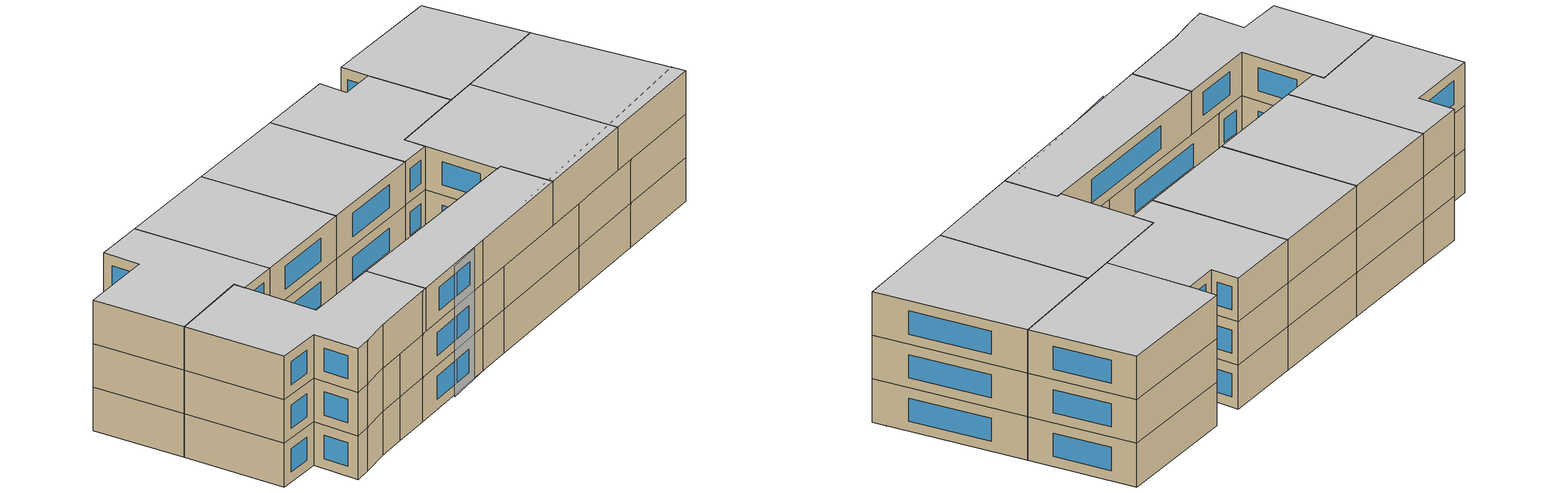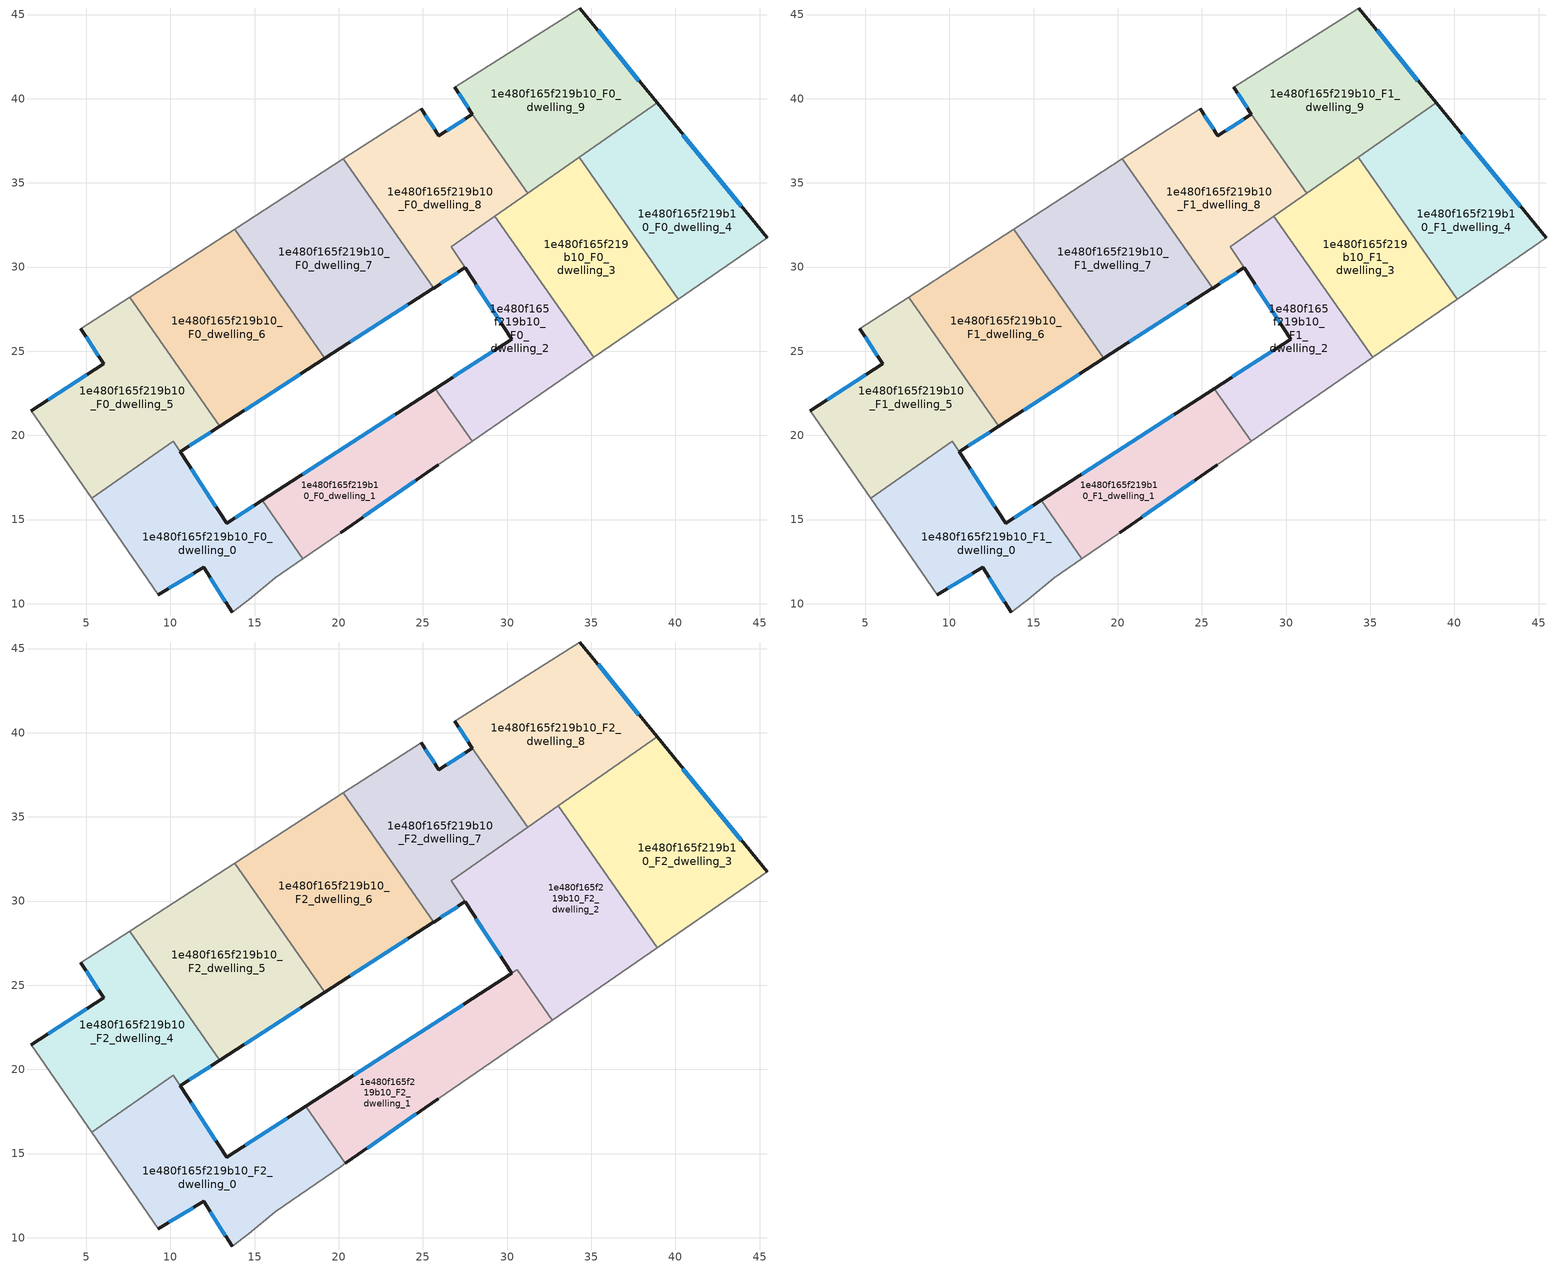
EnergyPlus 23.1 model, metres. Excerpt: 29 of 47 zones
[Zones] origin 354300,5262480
1e480f165f219b10_F0_dwelling_0
 floor ground (EU_floor_Construction): 15.44,16.13 17.86,12.68 16.22,11.56 14.65,10.24 13.66,9.51 11.97,12.15 9.28,10.54 5.33,16.27 10.17,19.65 10.58,19.02 13.34,14.78 z0
 wall outside (EU_wall_Construction): 15.44,16.13 13.34,14.78 10.58,19.02 / 9.28,10.54 11.97,12.15 13.66,9.51 z0:3
 wall to 1e480f165f219b10_F0_dwelling_5 (EU_wall_Construction): 10.58,19.03 10.17,19.65 5.33,16.27 z0:3
 wall to 1e480f165f219b10_F0_dwelling_1 (EU_wall_Construction): 17.86,12.68 15.44,16.13 z0:3
 wall adiabatic (EU_wall_Construction): 13.66,9.51 14.65,10.24 16.22,11.56 17.86,12.68 / 5.33,16.27 9.28,10.54 z0:3
 window (EU_Window_Construction): 12.69,15.77 11.23,18.02 / 14.95,15.82 13.84,15.09 / 12.37,11.53 13.27,10.13 / 9.91,10.92 11.34,11.77 z0.7:2.3
1e480f165f219b10_F0_dwelling_1
 floor ground (EU_floor_Construction): 25.73,22.78 27.92,19.66 25.91,18.27 20.1,14.23 17.86,12.68 15.44,16.13 z0
 wall outside (EU_wall_Construction): 25.73,22.78 15.44,16.13 / 20.1,14.23 25.91,18.27 z0:3
 wall to 1e480f165f219b10_F0_dwelling_2 (EU_wall_Construction): 27.92,19.66 25.73,22.78 z0:3
 wall adiabatic (EU_wall_Construction): 25.91,18.27 27.92,19.66 / 17.86,12.68 20.1,14.23 z0:3
 window (EU_Window_Construction): 23.32,21.22 17.86,17.7 / 21.47,15.18 24.55,17.32 z0.7:2.3
1e480f165f219b10_F0_dwelling_2
 floor ground (EU_floor_Construction): 29.28,33.02 35.15,24.63 27.92,19.66 25.73,22.78 30.26,25.71 26.69,31.21 z0
 wall outside (EU_wall_Construction): 27.5,29.96 30.26,25.71 25.73,22.78 z0:3
 wall to 1e480f165f219b10_F0_dwelling_3 (EU_wall_Construction): 35.15,24.63 29.28,33.02 z0:3
 wall adiabatic (EU_wall_Construction): 27.92,19.66 35.15,24.63 z0:3
 wall to 1e480f165f219b10_F0_dwelling_8 (EU_wall_Construction): 29.28,33.02 26.69,31.21 27.5,29.96 z0:3
 window (EU_Window_Construction): 29.2,25.02 26.8,23.47 / 28.15,28.96 29.61,26.71 z0.7:2.3
1e480f165f219b10_F0_dwelling_3
 floor ground (EU_floor_Construction): 34.28,36.51 40.16,28.09 35.15,24.63 29.28,33.02 z0
 wall to 1e480f165f219b10_F0_dwelling_4 (EU_wall_Construction): 40.16,28.09 34.28,36.51 z0:3
 wall adiabatic (EU_wall_Construction): 35.15,24.63 40.16,28.09 z0:3
 wall to 1e480f165f219b10_F0_dwelling_9 (EU_wall_Construction): 34.28,36.51 31.23,34.39 z0:3
 wall to 1e480f165f219b10_F0_dwelling_8 (EU_wall_Construction): 31.23,34.39 29.28,33.02 z0:3
1e480f165f219b10_F0_dwelling_4
 floor ground (EU_floor_Construction): 38.91,39.76 45.45,31.74 40.16,28.09 34.28,36.51 z0
 wall outside (EU_wall_Construction): 45.45,31.74 38.91,39.76 z0:3
 wall adiabatic (EU_wall_Construction): 40.16,28.09 45.45,31.74 z0:3
 wall to 1e480f165f219b10_F0_dwelling_9 (EU_wall_Construction): 38.91,39.76 34.28,36.52 z0:3
 window (EU_Window_Construction): 43.91,33.62 40.45,37.87 z0.7:2.3
1e480f165f219b10_F0_dwelling_5
 floor ground (EU_floor_Construction): 7.57,28.22 12.93,20.55 10.58,19.03 10.17,19.65 5.33,16.27 1.74,21.46 6.04,24.25 4.67,26.34 z0
 wall outside (EU_wall_Construction): 4.67,26.34 6.04,24.25 1.74,21.46 / 10.58,19.03 12.93,20.55 z0:3
 wall adiabatic (EU_wall_Construction): 1.74,21.46 5.33,16.27 / 7.57,28.22 4.67,26.34 z0:3
 wall to 1e480f165f219b10_F0_dwelling_6 (EU_wall_Construction): 12.93,20.55 7.57,28.22 z0:3
 window (EU_Window_Construction): 5.03,23.6 2.75,22.12 / 4.99,25.85 5.72,24.75 / 11.13,19.38 12.38,20.19 z0.7:2.3
1e480f165f219b10_F0_dwelling_6
 floor ground (EU_floor_Construction): 13.81,32.25 19.17,24.58 12.94,20.55 7.57,28.22 z0
 wall outside (EU_wall_Construction): 12.94,20.55 19.17,24.58 z0:3
 wall adiabatic (EU_wall_Construction): 13.81,32.25 7.57,28.22 z0:3
 wall to 1e480f165f219b10_F0_dwelling_7 (EU_wall_Construction): 19.17,24.58 13.81,32.25 z0:3
 window (EU_Window_Construction): 14.4,21.5 17.71,23.63 z0.7:2.3
1e480f165f219b10_F0_dwelling_7
 floor ground (EU_floor_Construction): 20.27,36.42 25.63,28.75 19.17,24.58 13.81,32.25 z0
 wall outside (EU_wall_Construction): 19.17,24.58 25.62,28.75 z0:3
 wall adiabatic (EU_wall_Construction): 20.27,36.42 13.81,32.25 z0:3
 wall to 1e480f165f219b10_F0_dwelling_8 (EU_wall_Construction): 25.63,28.75 20.27,36.42 z0:3
 window (EU_Window_Construction): 20.69,25.56 24.11,27.77 z0.7:2.3
1e480f165f219b10_F0_dwelling_8
 floor ground (EU_floor_Construction): 27.94,39.09 31.23,34.39 26.68,31.21 27.5,29.96 25.63,28.75 20.27,36.42 24.89,39.41 25.94,37.79 z0
 wall outside (EU_wall_Construction): 27.94,39.09 25.94,37.79 24.89,39.41 / 25.63,28.75 27.5,29.96 z0:3
 wall adiabatic (EU_wall_Construction): 24.89,39.41 20.27,36.42 z0:3
 wall to 1e480f165f219b10_F0_dwelling_9 (EU_wall_Construction): 31.23,34.39 27.94,39.09 z0:3
 window (EU_Window_Construction): 25.7,38.17 25.14,39.03 / 27.47,38.78 26.41,38.1 / 26.07,29.03 27.06,29.67 z0.7:2.3
1e480f165f219b10_F0_dwelling_9
 floor ground (EU_floor_Construction): 34.32,45.39 38.91,39.76 31.23,34.39 27.94,39.09 26.89,40.69 z0
 wall outside (EU_wall_Construction): 26.89,40.69 27.94,39.09 / 38.91,39.76 34.32,45.39 z0:3
 wall adiabatic (EU_wall_Construction): 34.32,45.39 26.89,40.69 z0:3
 window (EU_Window_Construction): 27.14,40.32 27.7,39.46 / 37.83,41.08 35.4,44.07 z0.7:2.3
1e480f165f219b10_F1_dwelling_0
 floor to 1e480f165f219b10_F0_dwelling_0 (EU_floor_Construction): 15.44,16.13 17.86,12.68 16.22,11.56 14.65,10.24 13.66,9.51 11.97,12.15 9.28,10.54 5.33,16.27 10.17,19.65 10.58,19.02 13.34,14.78 z3
 wall outside (EU_wall_Construction): 15.44,16.13 13.34,14.78 10.58,19.02 / 9.28,10.54 11.97,12.15 13.66,9.51 z3:6
 wall to 1e480f165f219b10_F1_dwelling_5 (EU_wall_Construction): 10.58,19.03 10.17,19.65 5.33,16.27 z3:6
 wall to 1e480f165f219b10_F1_dwelling_1 (EU_wall_Construction): 17.86,12.68 15.44,16.13 z3:6
 wall adiabatic (EU_wall_Construction): 13.66,9.51 14.65,10.24 16.22,11.56 17.86,12.68 / 5.33,16.27 9.28,10.54 z3:6
 window (EU_Window_Construction): 12.69,15.77 11.23,18.02 / 14.95,15.82 13.84,15.09 / 12.37,11.53 13.27,10.13 / 9.91,10.92 11.34,11.77 z3.7:5.3
1e480f165f219b10_F1_dwelling_1
 floor to 1e480f165f219b10_F0_dwelling_1 (EU_floor_Construction): 25.73,22.78 27.92,19.66 25.91,18.27 20.1,14.23 17.86,12.68 15.44,16.13 z3
 wall outside (EU_wall_Construction): 25.73,22.78 15.44,16.13 / 20.1,14.23 25.91,18.27 z3:6
 wall to 1e480f165f219b10_F1_dwelling_2 (EU_wall_Construction): 27.92,19.66 25.73,22.78 z3:6
 wall adiabatic (EU_wall_Construction): 25.91,18.27 27.92,19.66 / 17.86,12.68 20.1,14.23 z3:6
 window (EU_Window_Construction): 23.32,21.22 17.86,17.7 / 21.47,15.18 24.55,17.32 z3.7:5.3
1e480f165f219b10_F1_dwelling_2
 floor to 1e480f165f219b10_F0_dwelling_2 (EU_floor_Construction): 29.28,33.02 35.15,24.63 27.92,19.66 25.73,22.78 30.26,25.71 26.69,31.21 z3
 wall outside (EU_wall_Construction): 27.5,29.96 30.26,25.71 25.73,22.78 z3:6
 wall to 1e480f165f219b10_F1_dwelling_3 (EU_wall_Construction): 35.15,24.63 29.28,33.02 z3:6
 wall adiabatic (EU_wall_Construction): 27.92,19.66 35.15,24.63 z3:6
 wall to 1e480f165f219b10_F1_dwelling_8 (EU_wall_Construction): 29.28,33.02 26.69,31.21 27.5,29.96 z3:6
 window (EU_Window_Construction): 29.2,25.02 26.8,23.47 / 28.15,28.96 29.61,26.71 z3.7:5.3
1e480f165f219b10_F1_dwelling_3
 floor to 1e480f165f219b10_F0_dwelling_3 (EU_floor_Construction): 34.28,36.51 40.16,28.09 35.15,24.63 29.28,33.02 z3
 wall to 1e480f165f219b10_F1_dwelling_4 (EU_wall_Construction): 40.16,28.09 34.28,36.51 z3:6
 wall adiabatic (EU_wall_Construction): 35.15,24.63 40.16,28.09 z3:6
 wall to 1e480f165f219b10_F1_dwelling_9 (EU_wall_Construction): 34.28,36.51 31.23,34.39 z3:6
 wall to 1e480f165f219b10_F1_dwelling_8 (EU_wall_Construction): 31.23,34.39 29.28,33.02 z3:6
1e480f165f219b10_F1_dwelling_4
 floor to 1e480f165f219b10_F0_dwelling_4 (EU_floor_Construction): 38.91,39.76 45.45,31.74 40.16,28.09 34.28,36.51 z3
 wall outside (EU_wall_Construction): 45.45,31.74 38.91,39.76 z3:6
 wall adiabatic (EU_wall_Construction): 40.16,28.09 45.45,31.74 z3:6
 wall to 1e480f165f219b10_F1_dwelling_9 (EU_wall_Construction): 38.91,39.76 34.28,36.52 z3:6
 window (EU_Window_Construction): 43.91,33.62 40.45,37.87 z3.7:5.3
1e480f165f219b10_F1_dwelling_5
 floor to 1e480f165f219b10_F0_dwelling_5 (EU_floor_Construction): 7.57,28.22 12.93,20.55 10.58,19.03 10.17,19.65 5.33,16.27 1.74,21.46 6.04,24.25 4.67,26.34 z3
 wall outside (EU_wall_Construction): 4.67,26.34 6.04,24.25 1.74,21.46 / 10.58,19.03 12.93,20.55 z3:6
 wall adiabatic (EU_wall_Construction): 1.74,21.46 5.33,16.27 / 7.57,28.22 4.67,26.34 z3:6
 wall to 1e480f165f219b10_F1_dwelling_6 (EU_wall_Construction): 12.93,20.55 7.57,28.22 z3:6
 window (EU_Window_Construction): 5.03,23.6 2.75,22.12 / 4.99,25.85 5.72,24.75 / 11.13,19.38 12.38,20.19 z3.7:5.3
1e480f165f219b10_F1_dwelling_6
 floor to 1e480f165f219b10_F0_dwelling_6 (EU_floor_Construction): 13.81,32.25 19.17,24.58 12.94,20.55 7.57,28.22 z3
 wall outside (EU_wall_Construction): 12.94,20.55 19.17,24.58 z3:6
 wall adiabatic (EU_wall_Construction): 13.81,32.25 7.57,28.22 z3:6
 wall to 1e480f165f219b10_F1_dwelling_7 (EU_wall_Construction): 19.17,24.58 13.81,32.25 z3:6
 window (EU_Window_Construction): 14.4,21.5 17.71,23.63 z3.7:5.3
1e480f165f219b10_F1_dwelling_7
 floor to 1e480f165f219b10_F0_dwelling_7 (EU_floor_Construction): 20.27,36.42 25.62,28.75 19.17,24.58 13.81,32.25 z3
 wall outside (EU_wall_Construction): 19.17,24.58 25.62,28.75 z3:6
 wall adiabatic (EU_wall_Construction): 20.27,36.42 13.81,32.25 z3:6
 wall to 1e480f165f219b10_F1_dwelling_8 (EU_wall_Construction): 25.63,28.75 20.27,36.42 z3:6
 window (EU_Window_Construction): 20.69,25.56 24.11,27.77 z3.7:5.3
1e480f165f219b10_F1_dwelling_8
 floor to 1e480f165f219b10_F0_dwelling_8 (EU_floor_Construction): 27.94,39.09 31.23,34.39 26.68,31.21 27.5,29.96 25.63,28.75 20.27,36.42 24.89,39.41 25.94,37.79 z3
 wall outside (EU_wall_Construction): 27.94,39.09 25.94,37.79 24.89,39.41 / 25.63,28.75 27.5,29.96 z3:6
 wall adiabatic (EU_wall_Construction): 24.89,39.41 20.27,36.42 z3:6
 wall to 1e480f165f219b10_F1_dwelling_9 (EU_wall_Construction): 31.23,34.39 27.94,39.09 z3:6
 window (EU_Window_Construction): 25.7,38.17 25.14,39.03 / 27.47,38.78 26.41,38.1 / 26.07,29.03 27.06,29.67 z3.7:5.3
1e480f165f219b10_F1_dwelling_9
 floor to 1e480f165f219b10_F0_dwelling_9 (EU_floor_Construction): 34.32,45.39 38.91,39.76 31.23,34.39 27.94,39.09 26.89,40.69 z3
 wall outside (EU_wall_Construction): 26.89,40.69 27.94,39.09 / 38.91,39.76 34.32,45.39 z3:6
 wall adiabatic (EU_wall_Construction): 34.32,45.39 26.89,40.69 z3:6
 window (EU_Window_Construction): 27.14,40.32 27.7,39.46 / 37.83,41.08 35.4,44.07 z3.7:5.3
1e480f165f219b10_F2_dwelling_0
 floor to 1e480f165f219b10_F1_dwelling_0 (EU_floor_Construction): 15.44,16.13 17.86,12.68 16.22,11.56 14.65,10.24 13.66,9.51 11.97,12.15 9.28,10.54 5.33,16.27 10.17,19.65 13.34,14.78 z6
 floor to 1e480f165f219b10_F1_dwelling_1 (EU_floor_Construction): 18.03,17.8 20.39,14.43 20.1,14.23 17.86,12.68 15.44,16.13 z6
 wall outside (EU_wall_Construction): 18.03,17.8 13.34,14.78 10.58,19.03 / 9.28,10.54 11.97,12.15 13.66,9.51 z6:9
 wall to 1e480f165f219b10_F2_dwelling_1 (EU_wall_Construction): 20.39,14.43 18.03,17.8 z6:9
 wall adiabatic (EU_wall_Construction): 13.66,9.51 14.65,10.24 16.22,11.56 20.1,14.23 20.39,14.43 / 5.33,16.27 9.28,10.54 z6:9
 wall to 1e480f165f219b10_F2_dwelling_4 (EU_wall_Construction): 10.16,19.65 5.33,16.27 / 10.58,19.03 10.17,19.66 z6:9
 window (EU_Window_Construction): 16.93,17.09 14.44,15.49 / 12.37,11.53 13.27,10.13 / 9.91,10.92 11.34,11.77 / 12.69,15.77 11.23,18.03 z6.7:8.3
 ceiling to 1e480f165f219b10_F3_dwelling_0 (EU_floor_Construction): 16.22,11.56 20.1,14.23 20.39,14.43 18.03,17.8 13.34,14.78 10.16,19.65 5.33,16.27 9.28,10.54 11.97,12.15 13.66,9.51 14.65,10.24 z9
1e480f165f219b10_F2_dwelling_1
 floor to 1e480f165f219b10_F1_dwelling_1 (EU_floor_Construction): 25.73,22.78 27.92,19.66 25.91,18.27 20.39,14.43 18.03,17.8 z6
 floor to 1e480f165f219b10_F1_dwelling_2 (EU_floor_Construction): 30.59,25.92 32.67,22.93 27.92,19.66 25.73,22.78 z6
 wall outside (EU_wall_Construction): 20.39,14.43 25.91,18.27 / 30.26,25.71 18.03,17.8 z6:9
 wall adiabatic (EU_wall_Construction): 25.91,18.27 32.67,22.93 z6:9
 wall to 1e480f165f219b10_F2_dwelling_2 (EU_wall_Construction): 30.59,25.92 30.26,25.71 / 32.67,22.93 30.59,25.91 z6:9
 window (EU_Window_Construction): 21.68,15.33 24.61,17.36 / 27.39,23.85 20.9,19.66 z6.7:8.3
 ceiling to 1e480f165f219b10_F3_dwelling_1 (EU_floor_Construction): 25.91,18.27 32.67,22.93 30.59,25.92 18.03,17.8 20.39,14.43 z9
1e480f165f219b10_F2_dwelling_2
 floor to 1e480f165f219b10_F1_dwelling_2 (EU_floor_Construction): 29.28,33.02 35.15,24.63 32.67,22.93 30.59,25.92 30.26,25.71 26.69,31.21 z6
 floor to 1e480f165f219b10_F1_dwelling_3 (EU_floor_Construction): 33.04,35.65 38.92,27.24 35.14,24.63 29.28,33.02 z6
 wall outside (EU_wall_Construction): 27.5,29.96 30.26,25.71 z6:9
 wall to 1e480f165f219b10_F2_dwelling_3 (EU_wall_Construction): 38.92,27.24 33.04,35.65 z6:9
 wall adiabatic (EU_wall_Construction): 32.67,22.93 38.92,27.24 z6:9
 wall to 1e480f165f219b10_F2_dwelling_7 (EU_wall_Construction): 31.23,34.39 26.69,31.21 27.5,29.96 z6:9
 wall to 1e480f165f219b10_F2_dwelling_8 (EU_wall_Construction): 33.04,35.65 31.23,34.39 z6:9
 window (EU_Window_Construction): 28.15,28.96 29.61,26.71 z6.7:8.3
 ceiling to 1e480f165f219b10_F3_dwelling_2 (EU_floor_Construction): 38.92,27.24 33.04,35.65 26.69,31.21 30.26,25.71 30.59,25.92 32.67,22.93 z9
1e480f165f219b10_F2_dwelling_3
 floor to 1e480f165f219b10_F1_dwelling_3 (EU_floor_Construction): 34.28,36.51 40.16,28.09 38.92,27.24 33.04,35.65 z6
 floor to 1e480f165f219b10_F1_dwelling_4 (EU_floor_Construction): 38.91,39.76 45.45,31.74 40.16,28.09 34.28,36.51 z6
 wall outside (EU_wall_Construction): 45.45,31.74 38.91,39.76 z6:9
 wall adiabatic (EU_wall_Construction): 38.92,27.24 45.45,31.74 z6:9
 wall to 1e480f165f219b10_F2_dwelling_8 (EU_wall_Construction): 38.91,39.76 33.04,35.65 z6:9
 window (EU_Window_Construction): 43.91,33.62 40.45,37.87 z6.7:8.3
 ceiling to 1e480f165f219b10_F3_dwelling_3 (EU_floor_Construction): 45.45,31.74 38.91,39.76 33.04,35.65 38.92,27.24 z9
1e480f165f219b10_F2_dwelling_4
 floor to 1e480f165f219b10_F1_dwelling_5 (EU_floor_Construction): 7.57,28.22 12.93,20.55 10.58,19.03 10.17,19.66 5.33,16.27 1.74,21.46 6.04,24.25 4.67,26.34 z6
 wall outside (EU_wall_Construction): 4.67,26.34 6.04,24.25 1.74,21.46 / 10.58,19.03 12.93,20.55 z6:9
 wall adiabatic (EU_wall_Construction): 1.74,21.46 5.33,16.27 / 7.57,28.22 4.67,26.34 z6:9
 wall to 1e480f165f219b10_F2_dwelling_5 (EU_wall_Construction): 12.93,20.55 7.57,28.22 z6:9
 window (EU_Window_Construction): 5.03,23.6 2.75,22.12 / 4.99,25.85 5.72,24.75 / 11.13,19.38 12.38,20.19 z6.7:8.3
 ceiling to 1e480f165f219b10_F3_dwelling_4 (EU_floor_Construction): 10.58,19.03 12.93,20.55 7.57,28.22 4.67,26.34 6.04,24.25 1.74,21.46 5.33,16.27 10.17,19.66 z9
1e480f165f219b10_F2_dwelling_5
 floor to 1e480f165f219b10_F1_dwelling_6 (EU_floor_Construction): 13.81,32.25 19.17,24.58 12.94,20.55 7.57,28.22 z6
 wall outside (EU_wall_Construction): 12.94,20.55 19.17,24.58 z6:9
 wall adiabatic (EU_wall_Construction): 13.81,32.25 7.57,28.22 z6:9
 wall to 1e480f165f219b10_F2_dwelling_6 (EU_wall_Construction): 19.17,24.58 13.81,32.25 z6:9
 window (EU_Window_Construction): 14.4,21.5 17.71,23.63 z6.7:8.3
 ceiling to 1e480f165f219b10_F3_dwelling_5 (EU_floor_Construction): 19.17,24.58 13.81,32.25 7.57,28.22 12.94,20.55 z9
1e480f165f219b10_F2_dwelling_6
 floor to 1e480f165f219b10_F1_dwelling_7 (EU_floor_Construction): 20.27,36.42 25.62,28.75 19.17,24.58 13.81,32.25 z6
 wall outside (EU_wall_Construction): 19.17,24.58 25.62,28.75 z6:9
 wall adiabatic (EU_wall_Construction): 20.27,36.42 13.81,32.25 z6:9
 wall to 1e480f165f219b10_F2_dwelling_7 (EU_wall_Construction): 25.63,28.75 20.27,36.42 z6:9
 window (EU_Window_Construction): 20.69,25.56 24.11,27.77 z6.7:8.3
 ceiling to 1e480f165f219b10_F3_dwelling_6 (EU_floor_Construction): 25.62,28.75 20.27,36.42 13.81,32.25 19.17,24.58 z9
1e480f165f219b10_F2_dwelling_7
 floor to 1e480f165f219b10_F1_dwelling_8 (EU_floor_Construction): 27.94,39.09 31.23,34.39 26.68,31.21 27.5,29.96 25.63,28.75 20.27,36.42 24.89,39.41 25.94,37.79 z6
 wall outside (EU_wall_Construction): 27.94,39.09 25.94,37.79 24.89,39.41 / 25.63,28.75 27.5,29.96 z6:9
 wall adiabatic (EU_wall_Construction): 24.89,39.41 20.27,36.42 z6:9
 wall to 1e480f165f219b10_F2_dwelling_8 (EU_wall_Construction): 31.23,34.39 27.94,39.09 z6:9
 window (EU_Window_Construction): 25.7,38.17 25.14,39.03 / 27.47,38.78 26.41,38.1 / 26.07,29.03 27.06,29.67 z6.7:8.3
 ceiling to 1e480f165f219b10_F3_dwelling_7 (EU_floor_Construction): 27.5,29.96 26.68,31.21 31.23,34.39 27.94,39.09 25.94,37.79 24.89,39.41 20.27,36.42 25.63,28.75 z9
1e480f165f219b10_F2_dwelling_8
 floor to 1e480f165f219b10_F1_dwelling_9 (EU_floor_Construction): 34.32,45.39 38.91,39.76 31.23,34.39 27.94,39.09 26.89,40.69 z6
 wall outside (EU_wall_Construction): 26.89,40.69 27.94,39.09 / 38.91,39.76 34.32,45.39 z6:9
 wall adiabatic (EU_wall_Construction): 34.32,45.39 26.89,40.69 z6:9
 window (EU_Window_Construction): 27.14,40.32 27.7,39.46 / 37.83,41.08 35.4,44.07 z6.7:8.3
 ceiling to 1e480f165f219b10_F3_dwelling_8 (EU_floor_Construction): 38.91,39.76 34.32,45.39 26.89,40.69 27.94,39.09 31.23,34.39 z9
shading: 23.08,16.15 44.88,32.49 z0:9
[Building]
EU S2 Campaign: North Axis=0; Terrain=City; Solar Distribution=FullExterior
[Site:Location]
Budapest.Ferenc.Liszt.Intl.AP: Latitude=47.437; Longitude=19.256; Time Zone=1; Elevation=185
[SizingPeriod:WeatherFileDays]
AnnualSizingPeriod: Begin Month=1; Begin Day of Month=1; End Month=12; End Day of Month=31; Day of Week for Start Day=Monday; Use Weather File Daylight Saving Period=No; Use Weather File Rain and Snow Indicators=No
[MATERIAL]
EU_InternalMass_Material: Roughness=MediumRough; Thickness=0.1; Conductivity=1; Density=1800; Specific Heat=900; Thermal Absorptance=0.9; Solar Absorptance=0.7; Visible Absorptance=0.7
[MATERIAL:NOMASS] Roughness=MediumRough; Thermal Absorptance=0.9; Solar Absorptance=0.7; Visible Absorptance=0.7
Name | Thermal Resistance
EU_wall_NoMass | 0.832559
EU_floor_NoMass | 0.872794
[WINDOWMATERIAL:SIMPLEGLAZINGSYSTEM]
EU_Window_SimpleGlazing: UFactor=2.79869; Solar Heat Gain Coefficient=0.75; Visible Transmittance=0.75
[CONSTRUCTION]
EU_wall_Construction: EU_wall_NoMass
EU_floor_Construction: EU_floor_NoMass
EU_Window_Construction: EU_Window_SimpleGlazing
EU_InternalMass_Construction: EU_InternalMass_Material
[ZONE] Type=1; Multiplier=1; Ceiling Height=autocalculate; Floor Area=autocalculate; Part of Total Floor Area=Yes
Name | Volume
1e480f165f219b10_F0_dwelling_0; 1e480f165f219b10_F1_dwelling_0 | 180.913
1e480f165f219b10_F2_dwelling_0 | 219.26
1e480f165f219b10_F0_dwelling_1; 1e480f165f219b10_F1_dwelling_1 | 147.5
1e480f165f219b10_F2_dwelling_1 | 173.703
1e480f165f219b10_F0_dwelling_2; 1e480f165f219b10_F1_dwelling_2 | 162.017
1e480f165f219b10_F2_dwelling_2 | 238.381
1e480f165f219b10_F0_dwelling_3; 1e480f165f219b10_F1_dwelling_3 | 187.564
1e480f165f219b10_F2_dwelling_3 | 233.037
1e480f165f219b10_F0_dwelling_4; 1e480f165f219b10_F1_dwelling_4 | 186.429
1e480f165f219b10_F2_dwelling_4 | 193.166
1e480f165f219b10_F0_dwelling_5; 1e480f165f219b10_F1_dwelling_5 | 193.169
1e480f165f219b10_F2_dwelling_5; 1e480f165f219b10_F0_dwelling_6; 1e480f165f219b10_F1_dwelling_6 | 208.356
1e480f165f219b10_F2_dwelling_6; 1e480f165f219b10_F0_dwelling_7 | 215.601
1e480f165f219b10_F1_dwelling_7 | 215.535
1e480f165f219b10_F2_dwelling_7; 1e480f165f219b10_F0_dwelling_8; 1e480f165f219b10_F1_dwelling_8 | 179.359
1e480f165f219b10_F2_dwelling_8; 1e480f165f219b10_F0_dwelling_9; 1e480f165f219b10_F1_dwelling_9 | 203.25
[INTERNALMASS] Construction=EU_InternalMass_Construction
Name | Zone or ZoneList | Surface Area
1e480f165f219b10_F0_dwelling_0_EU_InternalMass | 1e480f165f219b10_F0_dwelling_0 | 60.306
1e480f165f219b10_F0_dwelling_1_EU_InternalMass | 1e480f165f219b10_F0_dwelling_1 | 49.1667
1e480f165f219b10_F0_dwelling_2_EU_InternalMass | 1e480f165f219b10_F0_dwelling_2 | 54.021
1e480f165f219b10_F0_dwelling_3_EU_InternalMass | 1e480f165f219b10_F0_dwelling_3 | 62.5216
1e480f165f219b10_F0_dwelling_4_EU_InternalMass | 1e480f165f219b10_F0_dwelling_4 | 62.1432
1e480f165f219b10_F0_dwelling_5_EU_InternalMass | 1e480f165f219b10_F0_dwelling_5 | 64.387
1e480f165f219b10_F0_dwelling_6_EU_InternalMass | 1e480f165f219b10_F0_dwelling_6 | 69.4797
1e480f165f219b10_F0_dwelling_7_EU_InternalMass | 1e480f165f219b10_F0_dwelling_7 | 71.8649
1e480f165f219b10_F0_dwelling_8_EU_InternalMass | 1e480f165f219b10_F0_dwelling_8 | 59.7879
1e480f165f219b10_F0_dwelling_9_EU_InternalMass | 1e480f165f219b10_F0_dwelling_9 | 67.7499
1e480f165f219b10_F1_dwelling_0_EU_InternalMass | 1e480f165f219b10_F1_dwelling_0 | 60.306
1e480f165f219b10_F1_dwelling_1_EU_InternalMass | 1e480f165f219b10_F1_dwelling_1 | 49.1667
1e480f165f219b10_F1_dwelling_2_EU_InternalMass | 1e480f165f219b10_F1_dwelling_2 | 54.021
1e480f165f219b10_F1_dwelling_3_EU_InternalMass | 1e480f165f219b10_F1_dwelling_3 | 62.5216
1e480f165f219b10_F1_dwelling_4_EU_InternalMass | 1e480f165f219b10_F1_dwelling_4 | 62.1432
1e480f165f219b10_F1_dwelling_5_EU_InternalMass | 1e480f165f219b10_F1_dwelling_5 | 64.387
1e480f165f219b10_F1_dwelling_6_EU_InternalMass | 1e480f165f219b10_F1_dwelling_6 | 69.4797
1e480f165f219b10_F1_dwelling_7_EU_InternalMass | 1e480f165f219b10_F1_dwelling_7 | 71.8649
1e480f165f219b10_F1_dwelling_8_EU_InternalMass | 1e480f165f219b10_F1_dwelling_8 | 59.7879
1e480f165f219b10_F1_dwelling_9_EU_InternalMass | 1e480f165f219b10_F1_dwelling_9 | 67.7499
1e480f165f219b10_F2_dwelling_0_EU_InternalMass | 1e480f165f219b10_F2_dwelling_0 | 73.1016
1e480f165f219b10_F2_dwelling_1_EU_InternalMass | 1e480f165f219b10_F2_dwelling_1 | 57.8968
1e480f165f219b10_F2_dwelling_2_EU_InternalMass | 1e480f165f219b10_F2_dwelling_2 | 79.473
1e480f165f219b10_F2_dwelling_3_EU_InternalMass | 1e480f165f219b10_F2_dwelling_3 | 77.6791
1e480f165f219b10_F2_dwelling_4_EU_InternalMass | 1e480f165f219b10_F2_dwelling_4 | 64.3856
1e480f165f219b10_F2_dwelling_5_EU_InternalMass | 1e480f165f219b10_F2_dwelling_5 | 69.4841
1e480f165f219b10_F2_dwelling_6_EU_InternalMass | 1e480f165f219b10_F2_dwelling_6 | 71.8723
1e480f165f219b10_F2_dwelling_7_EU_InternalMass | 1e480f165f219b10_F2_dwelling_7 | 59.7901
1e480f165f219b10_F2_dwelling_8_EU_InternalMass | 1e480f165f219b10_F2_dwelling_8 | 67.7499
[OTHEREQUIPMENT] Fuel Type=Electricity; Design Level Calculation Method=Watts/Area; Power per Zone Floor Area=1; Fraction Latent=0; Fraction Radiant=0; Fraction Lost=0; Carbon Dioxide Generation Rate=0; EndUse Subcategory=EU_Step8_InternalGains
Name | Zone or ZoneList or Space or SpaceList | Schedule
EU_Step8_InternalGain_1e480f165f219b10_F0_dwelling_0_f000 | 1e480f165f219b10_F0_dwelling_0 | EU_Step8_GainSchedule_1e480f165f219b10_F0_dwelling_0_f000
EU_Step8_InternalGain_1e480f165f219b10_F0_dwelling_1_f000 | 1e480f165f219b10_F0_dwelling_1 | EU_Step8_GainSchedule_1e480f165f219b10_F0_dwelling_1_f000
EU_Step8_InternalGain_1e480f165f219b10_F0_dwelling_2_f000 | 1e480f165f219b10_F0_dwelling_2 | EU_Step8_GainSchedule_1e480f165f219b10_F0_dwelling_2_f000
EU_Step8_InternalGain_1e480f165f219b10_F0_dwelling_3_f000 | 1e480f165f219b10_F0_dwelling_3 | EU_Step8_GainSchedule_1e480f165f219b10_F0_dwelling_3_f000
EU_Step8_InternalGain_1e480f165f219b10_F0_dwelling_4_f000 | 1e480f165f219b10_F0_dwelling_4 | EU_Step8_GainSchedule_1e480f165f219b10_F0_dwelling_4_f000
EU_Step8_InternalGain_1e480f165f219b10_F0_dwelling_5_f000 | 1e480f165f219b10_F0_dwelling_5 | EU_Step8_GainSchedule_1e480f165f219b10_F0_dwelling_5_f000
EU_Step8_InternalGain_1e480f165f219b10_F0_dwelling_6_f000 | 1e480f165f219b10_F0_dwelling_6 | EU_Step8_GainSchedule_1e480f165f219b10_F0_dwelling_6_f000
EU_Step8_InternalGain_1e480f165f219b10_F0_dwelling_7_f000 | 1e480f165f219b10_F0_dwelling_7 | EU_Step8_GainSchedule_1e480f165f219b10_F0_dwelling_7_f000
EU_Step8_InternalGain_1e480f165f219b10_F0_dwelling_8_f000 | 1e480f165f219b10_F0_dwelling_8 | EU_Step8_GainSchedule_1e480f165f219b10_F0_dwelling_8_f000
EU_Step8_InternalGain_1e480f165f219b10_F0_dwelling_9_f000 | 1e480f165f219b10_F0_dwelling_9 | EU_Step8_GainSchedule_1e480f165f219b10_F0_dwelling_9_f000
EU_Step8_InternalGain_1e480f165f219b10_F1_dwelling_0_f000 | 1e480f165f219b10_F1_dwelling_0 | EU_Step8_GainSchedule_1e480f165f219b10_F1_dwelling_0_f000
EU_Step8_InternalGain_1e480f165f219b10_F1_dwelling_1_f000 | 1e480f165f219b10_F1_dwelling_1 | EU_Step8_GainSchedule_1e480f165f219b10_F1_dwelling_1_f000
EU_Step8_InternalGain_1e480f165f219b10_F1_dwelling_2_f000 | 1e480f165f219b10_F1_dwelling_2 | EU_Step8_GainSchedule_1e480f165f219b10_F1_dwelling_2_f000
EU_Step8_InternalGain_1e480f165f219b10_F1_dwelling_3_f000 | 1e480f165f219b10_F1_dwelling_3 | EU_Step8_GainSchedule_1e480f165f219b10_F1_dwelling_3_f000
EU_Step8_InternalGain_1e480f165f219b10_F1_dwelling_4_f000 | 1e480f165f219b10_F1_dwelling_4 | EU_Step8_GainSchedule_1e480f165f219b10_F1_dwelling_4_f000
EU_Step8_InternalGain_1e480f165f219b10_F1_dwelling_5_f000 | 1e480f165f219b10_F1_dwelling_5 | EU_Step8_GainSchedule_1e480f165f219b10_F1_dwelling_5_f000
EU_Step8_InternalGain_1e480f165f219b10_F1_dwelling_6_f000 | 1e480f165f219b10_F1_dwelling_6 | EU_Step8_GainSchedule_1e480f165f219b10_F1_dwelling_6_f000
EU_Step8_InternalGain_1e480f165f219b10_F1_dwelling_7_f000 | 1e480f165f219b10_F1_dwelling_7 | EU_Step8_GainSchedule_1e480f165f219b10_F1_dwelling_7_f000
EU_Step8_InternalGain_1e480f165f219b10_F1_dwelling_8_f000 | 1e480f165f219b10_F1_dwelling_8 | EU_Step8_GainSchedule_1e480f165f219b10_F1_dwelling_8_f000
EU_Step8_InternalGain_1e480f165f219b10_F1_dwelling_9_f000 | 1e480f165f219b10_F1_dwelling_9 | EU_Step8_GainSchedule_1e480f165f219b10_F1_dwelling_9_f000
EU_Step8_InternalGain_1e480f165f219b10_F2_dwelling_0_f000 | 1e480f165f219b10_F2_dwelling_0 | EU_Step8_GainSchedule_1e480f165f219b10_F2_dwelling_0_f000
EU_Step8_InternalGain_1e480f165f219b10_F2_dwelling_1_f000 | 1e480f165f219b10_F2_dwelling_1 | EU_Step8_GainSchedule_1e480f165f219b10_F2_dwelling_1_f000
EU_Step8_InternalGain_1e480f165f219b10_F2_dwelling_2_f000 | 1e480f165f219b10_F2_dwelling_2 | EU_Step8_GainSchedule_1e480f165f219b10_F2_dwelling_2_f000
EU_Step8_InternalGain_1e480f165f219b10_F2_dwelling_3_f000 | 1e480f165f219b10_F2_dwelling_3 | EU_Step8_GainSchedule_1e480f165f219b10_F2_dwelling_3_f000
EU_Step8_InternalGain_1e480f165f219b10_F2_dwelling_4_f000 | 1e480f165f219b10_F2_dwelling_4 | EU_Step8_GainSchedule_1e480f165f219b10_F2_dwelling_4_f000
EU_Step8_InternalGain_1e480f165f219b10_F2_dwelling_5_f000 | 1e480f165f219b10_F2_dwelling_5 | EU_Step8_GainSchedule_1e480f165f219b10_F2_dwelling_5_f000
EU_Step8_InternalGain_1e480f165f219b10_F2_dwelling_6_f000 | 1e480f165f219b10_F2_dwelling_6 | EU_Step8_GainSchedule_1e480f165f219b10_F2_dwelling_6_f000
EU_Step8_InternalGain_1e480f165f219b10_F2_dwelling_7_f000 | 1e480f165f219b10_F2_dwelling_7 | EU_Step8_GainSchedule_1e480f165f219b10_F2_dwelling_7_f000
EU_Step8_InternalGain_1e480f165f219b10_F2_dwelling_8_f000 | 1e480f165f219b10_F2_dwelling_8 | EU_Step8_GainSchedule_1e480f165f219b10_F2_dwelling_8_f000
[ZONEVENTILATION:DESIGNFLOWRATE] Schedule=EU_AlwaysOn; Design Flow Rate Calculation Method=AirChanges/Hour; Air Changes per Hour=0.475469; Ventilation Type=Natural; Fan Pressure Rise=0; Fan Total Efficiency=1; Constant Term Coefficient=1; Temperature Term Coefficient=0; Velocity Term Coefficient=0; Velocity Squared Term Coefficient=0; Minimum Indoor Temperature=-100; Maximum Indoor Temperature=100; Delta Temperature=-100; Minimum Outdoor Temperature=-100; Maximum Outdoor Temperature=100; Maximum Wind Speed=40
Name | Zone or ZoneList or Space or SpaceList
EU_ConstantAir_1e480f165f219b10_F0_dwelling_0 | 1e480f165f219b10_F0_dwelling_0
EU_ConstantAir_1e480f165f219b10_F0_dwelling_1 | 1e480f165f219b10_F0_dwelling_1
EU_ConstantAir_1e480f165f219b10_F0_dwelling_2 | 1e480f165f219b10_F0_dwelling_2
EU_ConstantAir_1e480f165f219b10_F0_dwelling_3 | 1e480f165f219b10_F0_dwelling_3
EU_ConstantAir_1e480f165f219b10_F0_dwelling_4 | 1e480f165f219b10_F0_dwelling_4
EU_ConstantAir_1e480f165f219b10_F0_dwelling_5 | 1e480f165f219b10_F0_dwelling_5
EU_ConstantAir_1e480f165f219b10_F0_dwelling_6 | 1e480f165f219b10_F0_dwelling_6
EU_ConstantAir_1e480f165f219b10_F0_dwelling_7 | 1e480f165f219b10_F0_dwelling_7
EU_ConstantAir_1e480f165f219b10_F0_dwelling_8 | 1e480f165f219b10_F0_dwelling_8
EU_ConstantAir_1e480f165f219b10_F0_dwelling_9 | 1e480f165f219b10_F0_dwelling_9
EU_ConstantAir_1e480f165f219b10_F1_dwelling_0 | 1e480f165f219b10_F1_dwelling_0
EU_ConstantAir_1e480f165f219b10_F1_dwelling_1 | 1e480f165f219b10_F1_dwelling_1
EU_ConstantAir_1e480f165f219b10_F1_dwelling_2 | 1e480f165f219b10_F1_dwelling_2
EU_ConstantAir_1e480f165f219b10_F1_dwelling_3 | 1e480f165f219b10_F1_dwelling_3
EU_ConstantAir_1e480f165f219b10_F1_dwelling_4 | 1e480f165f219b10_F1_dwelling_4
EU_ConstantAir_1e480f165f219b10_F1_dwelling_5 | 1e480f165f219b10_F1_dwelling_5
EU_ConstantAir_1e480f165f219b10_F1_dwelling_6 | 1e480f165f219b10_F1_dwelling_6
EU_ConstantAir_1e480f165f219b10_F1_dwelling_7 | 1e480f165f219b10_F1_dwelling_7
EU_ConstantAir_1e480f165f219b10_F1_dwelling_8 | 1e480f165f219b10_F1_dwelling_8
EU_ConstantAir_1e480f165f219b10_F1_dwelling_9 | 1e480f165f219b10_F1_dwelling_9
EU_ConstantAir_1e480f165f219b10_F2_dwelling_0 | 1e480f165f219b10_F2_dwelling_0
EU_ConstantAir_1e480f165f219b10_F2_dwelling_1 | 1e480f165f219b10_F2_dwelling_1
EU_ConstantAir_1e480f165f219b10_F2_dwelling_2 | 1e480f165f219b10_F2_dwelling_2
EU_ConstantAir_1e480f165f219b10_F2_dwelling_3 | 1e480f165f219b10_F2_dwelling_3
EU_ConstantAir_1e480f165f219b10_F2_dwelling_4 | 1e480f165f219b10_F2_dwelling_4
EU_ConstantAir_1e480f165f219b10_F2_dwelling_5 | 1e480f165f219b10_F2_dwelling_5
EU_ConstantAir_1e480f165f219b10_F2_dwelling_6 | 1e480f165f219b10_F2_dwelling_6
EU_ConstantAir_1e480f165f219b10_F2_dwelling_7 | 1e480f165f219b10_F2_dwelling_7
EU_ConstantAir_1e480f165f219b10_F2_dwelling_8 | 1e480f165f219b10_F2_dwelling_8
[HVACTEMPLATE:THERMOSTAT] Constant Heating Setpoint=20; Constant Cooling Setpoint=50
EU_HeatOnly_1e480f165f219b10_F0_dwelling_0; EU_HeatOnly_1e480f165f219b10_F0_dwelling_1; EU_HeatOnly_1e480f165f219b10_F0_dwelling_2; EU_HeatOnly_1e480f165f219b10_F0_dwelling_3; EU_HeatOnly_1e480f165f219b10_F0_dwelling_4; EU_HeatOnly_1e480f165f219b10_F0_dwelling_5; EU_HeatOnly_1e480f165f219b10_F0_dwelling_6; EU_HeatOnly_1e480f165f219b10_F0_dwelling_7; EU_HeatOnly_1e480f165f219b10_F0_dwelling_8; EU_HeatOnly_1e480f165f219b10_F0_dwelling_9; EU_HeatOnly_1e480f165f219b10_F1_dwelling_0; EU_HeatOnly_1e480f165f219b10_F1_dwelling_1; EU_HeatOnly_1e480f165f219b10_F1_dwelling_2; EU_HeatOnly_1e480f165f219b10_F1_dwelling_3; EU_HeatOnly_1e480f165f219b10_F1_dwelling_4; EU_HeatOnly_1e480f165f219b10_F1_dwelling_5; EU_HeatOnly_1e480f165f219b10_F1_dwelling_6; EU_HeatOnly_1e480f165f219b10_F1_dwelling_7; EU_HeatOnly_1e480f165f219b10_F1_dwelling_8; EU_HeatOnly_1e480f165f219b10_F1_dwelling_9; EU_HeatOnly_1e480f165f219b10_F2_dwelling_0; EU_HeatOnly_1e480f165f219b10_F2_dwelling_1; EU_HeatOnly_1e480f165f219b10_F2_dwelling_2; EU_HeatOnly_1e480f165f219b10_F2_dwelling_3; EU_HeatOnly_1e480f165f219b10_F2_dwelling_4; EU_HeatOnly_1e480f165f219b10_F2_dwelling_5; EU_HeatOnly_1e480f165f219b10_F2_dwelling_6; EU_HeatOnly_1e480f165f219b10_F2_dwelling_7; EU_HeatOnly_1e480f165f219b10_F2_dwelling_8; EU_HeatOnly_1e480f165f219b10_F3_dwelling_0; EU_HeatOnly_1e480f165f219b10_F3_dwelling_1; EU_HeatOnly_1e480f165f219b10_F3_dwelling_2; EU_HeatOnly_1e480f165f219b10_F3_dwelling_3; EU_HeatOnly_1e480f165f219b10_F3_dwelling_4; EU_HeatOnly_1e480f165f219b10_F3_dwelling_5; EU_HeatOnly_1e480f165f219b10_F3_dwelling_6; EU_HeatOnly_1e480f165f219b10_F3_dwelling_7; EU_HeatOnly_1e480f165f219b10_F3_dwelling_8; EU_HeatOnly_1e480f165f219b10_F4_dwelling_0; EU_HeatOnly_1e480f165f219b10_F4_dwelling_1; EU_HeatOnly_1e480f165f219b10_F4_dwelling_2; EU_HeatOnly_1e480f165f219b10_F4_dwelling_3; EU_HeatOnly_1e480f165f219b10_F4_dwelling_4; EU_HeatOnly_1e480f165f219b10_F4_dwelling_5; EU_HeatOnly_1e480f165f219b10_F4_dwelling_6; EU_HeatOnly_1e480f165f219b10_F4_dwelling_7
[HVACTEMPLATE:ZONE:IDEALLOADSAIRSYSTEM] System Availability Schedule=EU_AlwaysOn; Maximum Heating Supply Air Temperature=50; Minimum Cooling Supply Air Temperature=13; Maximum Heating Supply Air Humidity Ratio=0.0156; Minimum Cooling Supply Air Humidity Ratio=0.0077; Heating Limit=NoLimit; Cooling Limit=NoLimit; Heating Availability Schedule=EU_AlwaysOn; Cooling Availability Schedule=EU_CoolingOff; Dehumidification Control Type=ConstantSensibleHeatRatio; Cooling Sensible Heat Ratio=0.7; Dehumidification Setpoint=60; Humidification Control Type=None; Humidification Setpoint=30; Outdoor Air Method=None; Outdoor Air Flow Rate per Person=0.00944; Outdoor Air Flow Rate per Zone Floor Area=0; Outdoor Air Flow Rate per Zone=0; Demand Controlled Ventilation Type=None; Outdoor Air Economizer Type=NoEconomizer; Heat Recovery Type=None; Sensible Heat Recovery Effectiveness=0.7; Latent Heat Recovery Effectiveness=0.65
Name | Template Thermostat
1e480f165f219b10_F0_dwelling_0 | EU_HeatOnly_1e480f165f219b10_F0_dwelling_0
1e480f165f219b10_F0_dwelling_1 | EU_HeatOnly_1e480f165f219b10_F0_dwelling_1
1e480f165f219b10_F0_dwelling_2 | EU_HeatOnly_1e480f165f219b10_F0_dwelling_2
1e480f165f219b10_F0_dwelling_3 | EU_HeatOnly_1e480f165f219b10_F0_dwelling_3
1e480f165f219b10_F0_dwelling_4 | EU_HeatOnly_1e480f165f219b10_F0_dwelling_4
1e480f165f219b10_F0_dwelling_5 | EU_HeatOnly_1e480f165f219b10_F0_dwelling_5
1e480f165f219b10_F0_dwelling_6 | EU_HeatOnly_1e480f165f219b10_F0_dwelling_6
1e480f165f219b10_F0_dwelling_7 | EU_HeatOnly_1e480f165f219b10_F0_dwelling_7
1e480f165f219b10_F0_dwelling_8 | EU_HeatOnly_1e480f165f219b10_F0_dwelling_8
1e480f165f219b10_F0_dwelling_9 | EU_HeatOnly_1e480f165f219b10_F0_dwelling_9
1e480f165f219b10_F1_dwelling_0 | EU_HeatOnly_1e480f165f219b10_F1_dwelling_0
1e480f165f219b10_F1_dwelling_1 | EU_HeatOnly_1e480f165f219b10_F1_dwelling_1
1e480f165f219b10_F1_dwelling_2 | EU_HeatOnly_1e480f165f219b10_F1_dwelling_2
1e480f165f219b10_F1_dwelling_3 | EU_HeatOnly_1e480f165f219b10_F1_dwelling_3
1e480f165f219b10_F1_dwelling_4 | EU_HeatOnly_1e480f165f219b10_F1_dwelling_4
1e480f165f219b10_F1_dwelling_5 | EU_HeatOnly_1e480f165f219b10_F1_dwelling_5
1e480f165f219b10_F1_dwelling_6 | EU_HeatOnly_1e480f165f219b10_F1_dwelling_6
1e480f165f219b10_F1_dwelling_7 | EU_HeatOnly_1e480f165f219b10_F1_dwelling_7
1e480f165f219b10_F1_dwelling_8 | EU_HeatOnly_1e480f165f219b10_F1_dwelling_8
1e480f165f219b10_F1_dwelling_9 | EU_HeatOnly_1e480f165f219b10_F1_dwelling_9
1e480f165f219b10_F2_dwelling_0 | EU_HeatOnly_1e480f165f219b10_F2_dwelling_0
1e480f165f219b10_F2_dwelling_1 | EU_HeatOnly_1e480f165f219b10_F2_dwelling_1
1e480f165f219b10_F2_dwelling_2 | EU_HeatOnly_1e480f165f219b10_F2_dwelling_2
1e480f165f219b10_F2_dwelling_3 | EU_HeatOnly_1e480f165f219b10_F2_dwelling_3
1e480f165f219b10_F2_dwelling_4 | EU_HeatOnly_1e480f165f219b10_F2_dwelling_4
1e480f165f219b10_F2_dwelling_5 | EU_HeatOnly_1e480f165f219b10_F2_dwelling_5
1e480f165f219b10_F2_dwelling_6 | EU_HeatOnly_1e480f165f219b10_F2_dwelling_6
1e480f165f219b10_F2_dwelling_7 | EU_HeatOnly_1e480f165f219b10_F2_dwelling_7
1e480f165f219b10_F2_dwelling_8 | EU_HeatOnly_1e480f165f219b10_F2_dwelling_8
[SIZING:ZONE] Zone Cooling Design Supply Air Temperature Input Method=SupplyAirTemperature; Zone Cooling Design Supply Air Temperature=13; Zone Heating Design Supply Air Temperature Input Method=SupplyAirTemperature; Zone Heating Design Supply Air Temperature=50; Zone Cooling Design Supply Air Humidity Ratio=0.008; Zone Heating Design Supply Air Humidity Ratio=0.008; Cooling Design Air Flow Method=DesignDay; Cooling Design Air Flow Rate=0; Cooling Minimum Air Flow per Zone Floor Area=0.000762; Cooling Minimum Air Flow=0; Cooling Minimum Air Flow Fraction=0.2; Heating Design Air Flow Method=DesignDay; Heating Design Air Flow Rate=0; Heating Maximum Air Flow per Zone Floor Area=0.002032; Heating Maximum Air Flow=0.141576; Heating Maximum Air Flow Fraction=0.3; Account for Dedicated Outdoor Air System=No; Dedicated Outdoor Air System Control Strategy=NeutralSupplyAir; Dedicated Outdoor Air Low Setpoint Temperature for Design=autosize; Dedicated Outdoor Air High Setpoint Temperature for Design=autosize; Zone Load Sizing Method=Sensible Load Only No Latent Load; Zone Latent Cooling Design Supply Air Humidity Ratio Input Method=HumidityRatioDifference; Zone Cooling Design Supply Air Humidity Ratio Difference=0.005; Zone Latent Heating Design Supply Air Humidity Ratio Input Method=HumidityRatioDifference; Zone Humidification Design Supply Air Humidity Ratio Difference=0.005
1e480f165f219b10_F0_dwelling_0; 1e480f165f219b10_F0_dwelling_1; 1e480f165f219b10_F0_dwelling_2; 1e480f165f219b10_F0_dwelling_3; 1e480f165f219b10_F0_dwelling_4; 1e480f165f219b10_F0_dwelling_5; 1e480f165f219b10_F0_dwelling_6; 1e480f165f219b10_F0_dwelling_7; 1e480f165f219b10_F0_dwelling_8; 1e480f165f219b10_F0_dwelling_9; 1e480f165f219b10_F1_dwelling_0; 1e480f165f219b10_F1_dwelling_1; 1e480f165f219b10_F1_dwelling_2; 1e480f165f219b10_F1_dwelling_3; 1e480f165f219b10_F1_dwelling_4; 1e480f165f219b10_F1_dwelling_5; 1e480f165f219b10_F1_dwelling_6; 1e480f165f219b10_F1_dwelling_7; 1e480f165f219b10_F1_dwelling_8; 1e480f165f219b10_F1_dwelling_9; 1e480f165f219b10_F2_dwelling_0; 1e480f165f219b10_F2_dwelling_1; 1e480f165f219b10_F2_dwelling_2; 1e480f165f219b10_F2_dwelling_3; 1e480f165f219b10_F2_dwelling_4; 1e480f165f219b10_F2_dwelling_5; 1e480f165f219b10_F2_dwelling_6; 1e480f165f219b10_F2_dwelling_7; 1e480f165f219b10_F2_dwelling_8
[SCHEDULE:CONSTANT]
Name | Hourly Value
EU_AlwaysOn | 1
EU_CoolingOff | 0
[SCHEDULE:FILE] Column Number=1; Rows to Skip at Top=0; Number of Hours of Data=8760; Column Separator=Comma; Interpolate to Timestep=No; Minutes per Item=60; Adjust Schedule for Daylight Savings=Yes
Name | File
EU_Step8_GainSchedule_1e480f165f219b10_F0_dwelling_0_f000 | ../../schedules/1e480f165f219b10/1e480f165f219b10_F0_dwelling_0_f000_gain.csv
EU_Step8_GainSchedule_1e480f165f219b10_F0_dwelling_1_f000 | ../../schedules/1e480f165f219b10/1e480f165f219b10_F0_dwelling_1_f000_gain.csv
EU_Step8_GainSchedule_1e480f165f219b10_F0_dwelling_2_f000 | ../../schedules/1e480f165f219b10/1e480f165f219b10_F0_dwelling_2_f000_gain.csv
EU_Step8_GainSchedule_1e480f165f219b10_F0_dwelling_3_f000 | ../../schedules/1e480f165f219b10/1e480f165f219b10_F0_dwelling_3_f000_gain.csv
EU_Step8_GainSchedule_1e480f165f219b10_F0_dwelling_4_f000 | ../../schedules/1e480f165f219b10/1e480f165f219b10_F0_dwelling_4_f000_gain.csv
EU_Step8_GainSchedule_1e480f165f219b10_F0_dwelling_5_f000 | ../../schedules/1e480f165f219b10/1e480f165f219b10_F0_dwelling_5_f000_gain.csv
EU_Step8_GainSchedule_1e480f165f219b10_F0_dwelling_6_f000 | ../../schedules/1e480f165f219b10/1e480f165f219b10_F0_dwelling_6_f000_gain.csv
EU_Step8_GainSchedule_1e480f165f219b10_F0_dwelling_7_f000 | ../../schedules/1e480f165f219b10/1e480f165f219b10_F0_dwelling_7_f000_gain.csv
EU_Step8_GainSchedule_1e480f165f219b10_F0_dwelling_8_f000 | ../../schedules/1e480f165f219b10/1e480f165f219b10_F0_dwelling_8_f000_gain.csv
EU_Step8_GainSchedule_1e480f165f219b10_F0_dwelling_9_f000 | ../../schedules/1e480f165f219b10/1e480f165f219b10_F0_dwelling_9_f000_gain.csv
EU_Step8_GainSchedule_1e480f165f219b10_F1_dwelling_0_f000 | ../../schedules/1e480f165f219b10/1e480f165f219b10_F1_dwelling_0_f000_gain.csv
EU_Step8_GainSchedule_1e480f165f219b10_F1_dwelling_1_f000 | ../../schedules/1e480f165f219b10/1e480f165f219b10_F1_dwelling_1_f000_gain.csv
EU_Step8_GainSchedule_1e480f165f219b10_F1_dwelling_2_f000 | ../../schedules/1e480f165f219b10/1e480f165f219b10_F1_dwelling_2_f000_gain.csv
EU_Step8_GainSchedule_1e480f165f219b10_F1_dwelling_3_f000 | ../../schedules/1e480f165f219b10/1e480f165f219b10_F1_dwelling_3_f000_gain.csv
EU_Step8_GainSchedule_1e480f165f219b10_F1_dwelling_4_f000 | ../../schedules/1e480f165f219b10/1e480f165f219b10_F1_dwelling_4_f000_gain.csv
EU_Step8_GainSchedule_1e480f165f219b10_F1_dwelling_5_f000 | ../../schedules/1e480f165f219b10/1e480f165f219b10_F1_dwelling_5_f000_gain.csv
EU_Step8_GainSchedule_1e480f165f219b10_F1_dwelling_6_f000 | ../../schedules/1e480f165f219b10/1e480f165f219b10_F1_dwelling_6_f000_gain.csv
EU_Step8_GainSchedule_1e480f165f219b10_F1_dwelling_7_f000 | ../../schedules/1e480f165f219b10/1e480f165f219b10_F1_dwelling_7_f000_gain.csv
EU_Step8_GainSchedule_1e480f165f219b10_F1_dwelling_8_f000 | ../../schedules/1e480f165f219b10/1e480f165f219b10_F1_dwelling_8_f000_gain.csv
EU_Step8_GainSchedule_1e480f165f219b10_F1_dwelling_9_f000 | ../../schedules/1e480f165f219b10/1e480f165f219b10_F1_dwelling_9_f000_gain.csv
EU_Step8_GainSchedule_1e480f165f219b10_F2_dwelling_0_f000 | ../../schedules/1e480f165f219b10/1e480f165f219b10_F2_dwelling_0_f000_gain.csv
EU_Step8_GainSchedule_1e480f165f219b10_F2_dwelling_1_f000 | ../../schedules/1e480f165f219b10/1e480f165f219b10_F2_dwelling_1_f000_gain.csv
EU_Step8_GainSchedule_1e480f165f219b10_F2_dwelling_2_f000 | ../../schedules/1e480f165f219b10/1e480f165f219b10_F2_dwelling_2_f000_gain.csv
EU_Step8_GainSchedule_1e480f165f219b10_F2_dwelling_3_f000 | ../../schedules/1e480f165f219b10/1e480f165f219b10_F2_dwelling_3_f000_gain.csv
EU_Step8_GainSchedule_1e480f165f219b10_F2_dwelling_4_f000 | ../../schedules/1e480f165f219b10/1e480f165f219b10_F2_dwelling_4_f000_gain.csv
EU_Step8_GainSchedule_1e480f165f219b10_F2_dwelling_5_f000 | ../../schedules/1e480f165f219b10/1e480f165f219b10_F2_dwelling_5_f000_gain.csv
EU_Step8_GainSchedule_1e480f165f219b10_F2_dwelling_6_f000 | ../../schedules/1e480f165f219b10/1e480f165f219b10_F2_dwelling_6_f000_gain.csv
EU_Step8_GainSchedule_1e480f165f219b10_F2_dwelling_7_f000 | ../../schedules/1e480f165f219b10/1e480f165f219b10_F2_dwelling_7_f000_gain.csv
EU_Step8_GainSchedule_1e480f165f219b10_F2_dwelling_8_f000 | ../../schedules/1e480f165f219b10/1e480f165f219b10_F2_dwelling_8_f000_gain.csv
